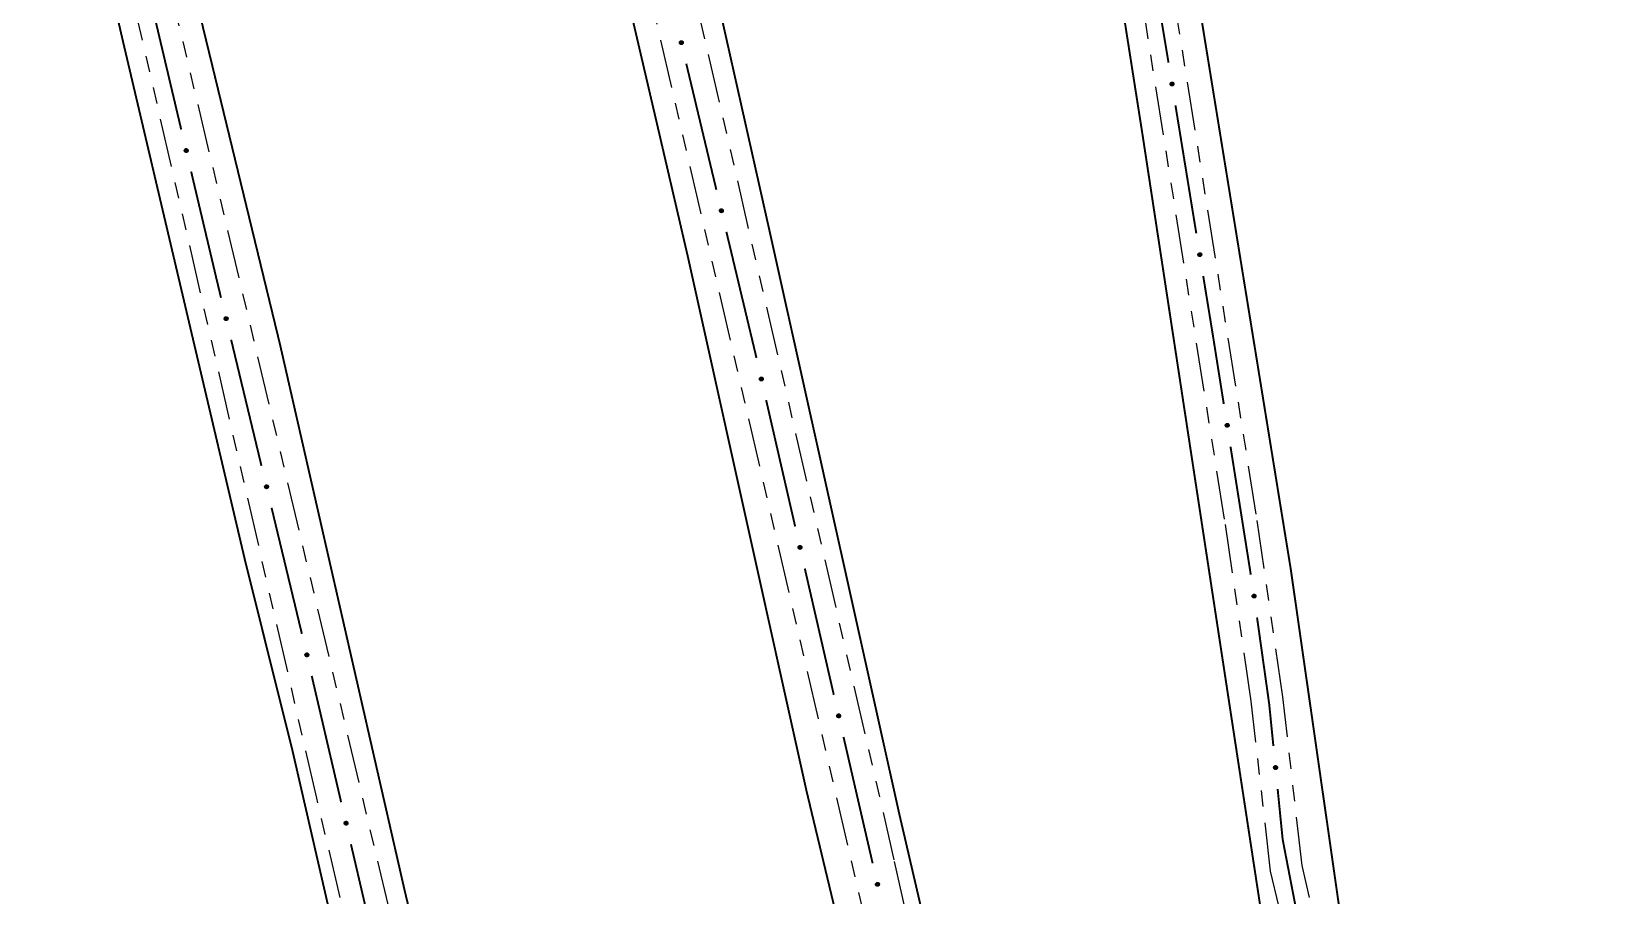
# Model space of a CAD drawing. Extents: x 212200 to 214553, y 4880545 to 4882659.
# Drawn here: x 213276.2 to 213422.7, y 4881936.7 to 4882016.6 of the extents above; entities that cross this region are included whole.
import ezdxf

# ---------------------------------------------------------------- set-up
doc = ezdxf.new("R2010")
doc.units = 0
doc.header["$LTSCALE"] = 1.5
doc.header["$MEASUREMENT"] = 0
doc.linetypes.add('TRACO_12', pattern=[2.5, 2, -0.5])
doc.linetypes.add('TRACO_25', pattern=[8, 3, -1, 1, -1, 1, -1])
for name, color, linetype in [('RU-QUADRA', 210, 'CONTINUOUS'), ('SV-EIXO-RUA-N-PAV', 6, 'CONTINUOUS'), ('SV-RUA-NAO-PAV', 7, 'CONTINUOUS')]:
    doc.layers.add(name, color=color, linetype=linetype)

msp = doc.modelspace()

# ---------------------------------------------------------------- linework, layer by layer
at = {"layer": 'RU-QUADRA', "linetype": 'Continuous', "const_width": 0.18, "flags": 128}
msp.add_lwpolyline([(213589.483479, 4882129.917046), (213611.222499, 4882076.068097), (213645.127392, 4881970.364606), (213677.320817, 4881867.484334), (213699.574662, 4881811.211047), (213523.77, 4881775.09), (213487.36, 4881768.02), (213476.5, 4881765.91), (213448.68, 4881760.51), (213438.9, 4881758.61), (213426.44, 4881757.34), (213420.13, 4881796.67), (213418.11, 4881834.36), (213405.88, 4881899.45), (213398.99, 4881925.25), (213398.44, 4881927.31), (213392.77, 4881966.88), (213383.49, 4882024.07), (213380.17, 4882042.2), (213377.26, 4882058.16), (213375.61, 4882067.16), (213369.86, 4882089.67), (213429.802243, 4882111.445881)], dxfattribs=at)
at = {"layer": 'RU-QUADRA', "linetype": 'TRACO_12', "const_width": 0.18, "flags": 128}
for points in [[(213344.778858, 4881366.276218), (213378.799979, 4881374.044821), (213396.852874, 4881374.817639), (213478.953712, 4881379.8545), (213474.924223, 4881403.024061), (213469.887362, 4881436.771031), (213458.302581, 4881503.257599), (213447.725172, 4881582.840006), (213445.041887, 4881600.656325), (213445.947015, 4881606.268115), (213445.584964, 4881615.500416), (213443.050607, 4881628.172201), (213439.430097, 4881641.206037), (213436.352663, 4881654.511412), (213432.913179, 4881676.415497), (213424.04, 4881720.13), (213420.06, 4881746.92), (213416.62, 4881769.64), (213413.91, 4881786.3), (213411.55, 4881800.33), (213411.19, 4881811.19), (213409.741914, 4881822.774616), (213409.02, 4881829.83), (213406.81, 4881839.02), (213400.09, 4881878.83), (213395.74, 4881904.23), (213392.64, 4881917.97), (213389.95, 4881935.66), (213384.95, 4881968.42), (213379.07, 4882006.96), (213374.51, 4882036.01), (213370.41, 4882056.76), (213364.068246, 4882088.857105), (213326.173552, 4882079.914974), (213344.45, 4881998.51), (213356.54, 4881944.19), (213367.46, 4881897.23), (213373.36, 4881871.74), (213382.04, 4881834.04), (213383.15, 4881828.27), (213375.44, 4881824.4), (213367.96, 4881822.45), (213351.54, 4881818.46), (213345.05, 4881817.69), (213342.628249, 4881816.344882), (213341.223762, 4881814.35693), (213342.83, 4881805.84), (213357.5, 4881752.05), (213364.62, 4881726.72), (213382.045012, 4881666.64012), (213390.19116, 4881636.318349), (213401.414741, 4881597.759917), (213405.397302, 4881591.967101), (213408.941341, 4881583.847378), (213407.430283, 4881579.314203), (213301.152511, 4881554.633584), (213317.361297, 4881478.650507), (213322.418793, 4881457.280693)], [(213330.211244, 4881822.607145), (213315.8, 4881882.9), (213300.36, 4881950.1), (213296.01, 4881967.53), (213284.6, 4882016.05), (213272.795043, 4882067.308442), (213249.59873, 4882063.602054), (213224.35807, 4882059.569014), (213234.15, 4882016.92), (213241.13, 4881986.55), (213248.15, 4881956.7), (213255.98, 4881923.41), (213260.66, 4881903.55), (213270.48, 4881861.82), (213284.35493, 4881810.047881), (213305.973968, 4881815.968968)]]:
    msp.add_lwpolyline(points, close=True, dxfattribs=at)
at = {"layer": 'RU-QUADRA', "linetype": 'Continuous', "const_width": 0.18, "flags": 128}
msp.add_lwpolyline([(213317.490828, 4882078.238887), (213327.85, 4882035.26), (213330.85, 4882022.05), (213334.22, 4882007.61), (213336.97, 4881995.77), (213347.94, 4881946.37), (213356.11, 4881912.29), (213363.43, 4881880.32), (213368.5, 4881857.22), (213371.04, 4881843.98), (213370.76, 4881833.56), (213340.618665, 4881826.51971), (213335.83, 4881832.72), (213325.97, 4881873.28), (213310.76, 4881937.08), (213299.21, 4881987.68), (213296.45, 4881999.04), (213292.95, 4882013.45), (213289.84, 4882026.22), (213278.68, 4882068.25), (213304.55, 4882075.91)], close=True, dxfattribs=at)
at = {"layer": 'SV-EIXO-RUA-N-PAV', "const_width": 0.18}
for points in [[(213379.486819, 4882025.579312), (213381.295208, 4882014.728979)], [(213287.311457, 4882019.238681), (213290.068969, 4882007.559806)], [(213381.295208, 4882014.728979), (213381.373925, 4882014.256677)], [(213336.819061, 4882013.654956), (213339.604184, 4882001.982634)], [(213381.373925, 4882014.256677), (213381.457627, 4882013.742259)], [(213382.100026, 4882009.79418), (213384.027224, 4881997.949945)], [(213290.98814, 4882003.666848), (213293.286067, 4881993.934452)], [(213340.532558, 4881998.09186), (213343.085586, 4881987.392232)], [(213293.286067, 4881993.934452), (213293.332583, 4881993.73744)], [(213384.669623, 4881994.001867), (213385.472622, 4881989.066769)], [(213293.332583, 4881993.73744), (213293.753121, 4881991.989753)], [(213294.68891, 4881988.100756), (213297.49628, 4881976.433765)], [(213385.472622, 4881989.066769), (213385.632866, 4881988.081938)], [(213385.632866, 4881988.081938), (213386.571338, 4881982.153541)], [(213343.085586, 4881987.392232), (213343.264712, 4881986.641525)], [(213343.264712, 4881986.641525), (213343.315772, 4881986.419092)], [(213344.210702, 4881982.520489), (213346.895491, 4881970.824682)], [(213387.196754, 4881978.202737), (213389.073005, 4881966.350324)], [(213298.43207, 4881972.544768), (213301.23944, 4881960.877777)], [(213347.790421, 4881966.92608), (213350.251478, 4881956.204923)], [(213389.651303, 4881962.392481), (213390.764339, 4881954.470288)], [(213302.149746, 4881956.982746), (213304.872302, 4881945.295672)], [(213350.251478, 4881956.204923), (213350.359926, 4881955.732489)], [(213350.359926, 4881955.732489), (213350.475655, 4881955.230375)], [(213390.764339, 4881954.470288), (213390.779086, 4881954.365324)], [(213390.779086, 4881954.365324), (213391.163832, 4881950.490373)], [(213351.374035, 4881951.332566), (213354.069174, 4881939.63914)], [(213391.559052, 4881946.509945), (213391.954272, 4881942.529518)], [(213305.779821, 4881941.399981), (213307.594859, 4881933.608599)], [(213391.954272, 4881942.529518), (213392.021277, 4881941.854685)], [(213392.021277, 4881941.854685), (213393.406435, 4881934.665053)]]:
    msp.add_lwpolyline(points, dxfattribs=at)
at = {"layer": 'SV-EIXO-RUA-N-PAV'}
for points in [[(213336.428601, 4882015.765649), (213336.470626, 4882015.740629), (213336.501628, 4882015.710533), (213336.52026, 4882015.677988), (213336.529226, 4882015.644937), (213336.53459, 4882015.61009), (213336.532247, 4882015.573765), (213336.520716, 4882015.534023), (213336.495913, 4882015.491691), (213336.462995, 4882015.461959), (213336.432066, 4882015.441985), (213336.39814, 4882015.430651), (213336.364201, 4882015.426008), (213336.326549, 4882015.429689), (213336.286389, 4882015.441768), (213336.244425, 4882015.467738), (213336.214235, 4882015.497452), (213336.197039, 4882015.529404), (213336.185861, 4882015.563583), (213336.180811, 4882015.599224), (213336.183317, 4882015.634869), (213336.195551, 4882015.675282), (213336.221732, 4882015.71636), (213336.251025, 4882015.74681), (213336.282726, 4882015.764449), (213336.316624, 4882015.774697), (213336.351509, 4882015.780502), (213336.388123, 4882015.779667), (213336.428601, 4882015.765649)], [(213381.864403, 4882011.927714), (213381.904493, 4882011.899699), (213381.933219, 4882011.867423), (213381.94943, 4882011.833608), (213381.955964, 4882011.799991), (213381.958775, 4882011.764846), (213381.953791, 4882011.728788), (213381.939395, 4882011.689992), (213381.911574, 4882011.649579), (213381.876576, 4882011.622325), (213381.844274, 4882011.604658), (213381.809613, 4882011.595827), (213381.775426, 4882011.593668), (213381.738141, 4882011.600084), (213381.698968, 4882011.615057), (213381.659009, 4882011.644015), (213381.631063, 4882011.67585), (213381.616242, 4882011.70897), (213381.607584, 4882011.743873), (213381.605145, 4882011.779787), (213381.610241, 4882011.815155), (213381.625388, 4882011.854569), (213381.654492, 4882011.89363), (213381.685926, 4882011.921865), (213381.718828, 4882011.937147), (213381.753382, 4882011.944897), (213381.788598, 4882011.948145), (213381.825053, 4882011.944644), (213381.864403, 4882011.927714)], [(213290.602672, 4882005.778458), (213290.644638, 4882005.753339), (213290.675568, 4882005.723169), (213290.694123, 4882005.690581), (213290.703011, 4882005.657508), (213290.708293, 4882005.622649), (213290.705864, 4882005.586329), (213290.694239, 4882005.546615), (213290.669336, 4882005.504341), (213290.636348, 4882005.474687), (213290.605372, 4882005.454787), (213290.571419, 4882005.443534), (213290.537469, 4882005.43897), (213290.499826, 4882005.442741), (213290.459694, 4882005.454915), (213290.417792, 4882005.480983), (213290.387672, 4882005.510769), (213290.370552, 4882005.542761), (213290.359455, 4882005.576966), (213290.354489, 4882005.612619), (213290.357079, 4882005.648258), (213290.369409, 4882005.688642), (213290.395687, 4882005.729658), (213290.425052, 4882005.760039), (213290.456795, 4882005.777604), (213290.490716, 4882005.787771), (213290.525615, 4882005.793493), (213290.562227, 4882005.792572), (213290.602672, 4882005.778458)], [(213340.142098, 4882000.202553), (213340.184122, 4882000.177534), (213340.215124, 4882000.147437), (213340.233756, 4882000.114893), (213340.242722, 4882000.081841), (213340.248086, 4882000.046995), (213340.245743, 4882000.010669), (213340.234212, 4881999.970927), (213340.20941, 4881999.928595), (213340.176492, 4881999.898863), (213340.145563, 4881999.878889), (213340.111637, 4881999.867556), (213340.077698, 4881999.862912), (213340.040045, 4881999.866594), (213339.999885, 4881999.878673), (213339.957922, 4881999.904642), (213339.927731, 4881999.934357), (213339.910536, 4881999.966308), (213339.899358, 4882000.000487), (213339.894308, 4882000.036128), (213339.896813, 4882000.071773), (213339.909048, 4882000.112186), (213339.935229, 4882000.153264), (213339.964521, 4882000.183714), (213339.996223, 4882000.201354), (213340.03012, 4882000.211601), (213340.065005, 4882000.217406), (213340.101619, 4882000.216571), (213340.142098, 4882000.202553)], [(213384.434, 4881996.1354), (213384.474089, 4881996.107385), (213384.502816, 4881996.07511), (213384.519027, 4881996.041294), (213384.525561, 4881996.007677), (213384.528371, 4881995.972532), (213384.523388, 4881995.936474), (213384.508991, 4881995.897678), (213384.48117, 4881995.857266), (213384.446173, 4881995.830011), (213384.413871, 4881995.812344), (213384.37921, 4881995.803513), (213384.345023, 4881995.801355), (213384.307738, 4881995.80777), (213384.268565, 4881995.822743), (213384.228606, 4881995.851702), (213384.20066, 4881995.883537), (213384.185839, 4881995.916656), (213384.177181, 4881995.951559), (213384.174742, 4881995.987473), (213384.179838, 4881996.022841), (213384.194984, 4881996.062255), (213384.224089, 4881996.101316), (213384.255523, 4881996.129551), (213384.288425, 4881996.144833), (213384.322979, 4881996.152583), (213384.358195, 4881996.155831), (213384.39465, 4881996.15233), (213384.434, 4881996.1354)], [(213294.294428, 4881990.2107), (213294.3365, 4881990.185761), (213294.367559, 4881990.155724), (213294.386253, 4881990.123215), (213294.395282, 4881990.09018), (213294.400712, 4881990.055344), (213294.398438, 4881990.019014), (213294.386983, 4881989.979251), (213294.362262, 4881989.936871), (213294.3294, 4881989.907076), (213294.298509, 4881989.887044), (213294.264605, 4881989.875646), (213294.230675, 4881989.870937), (213294.193016, 4881989.874547), (213294.152833, 4881989.886549), (213294.11082, 4881989.912439), (213294.080572, 4881989.942096), (213294.063316, 4881989.974014), (213294.052073, 4881990.008172), (213294.046955, 4881990.043803), (213294.049393, 4881990.079453), (213294.06155, 4881990.119889), (213294.087653, 4881990.161017), (213294.116887, 4881990.191523), (213294.148555, 4881990.209223), (213294.182433, 4881990.219535), (213294.217307, 4881990.225406), (213294.253922, 4881990.224641), (213294.294428, 4881990.2107)], [(213343.838381, 4881984.634458), (213343.880189, 4881984.609078), (213343.910931, 4881984.578716), (213343.929283, 4881984.546013), (213343.937965, 4881984.512886), (213343.943029, 4881984.477995), (213343.940375, 4881984.44169), (213343.928503, 4881984.402049), (213343.903338, 4881984.359931), (213343.870165, 4881984.330483), (213343.839066, 4881984.310776), (213343.805044, 4881984.299734), (213343.771067, 4881984.295382), (213343.733447, 4881984.299387), (213343.693392, 4881984.31181), (213343.651653, 4881984.338139), (213343.621719, 4881984.368112), (213343.604798, 4881984.40021), (213343.593914, 4881984.434483), (213343.589171, 4881984.470166), (213343.591982, 4881984.505789), (213343.604563, 4881984.546095), (213343.631096, 4881984.586947), (213343.660649, 4881984.617144), (213343.692501, 4881984.634511), (213343.726485, 4881984.644467), (213343.761419, 4881984.649972), (213343.798024, 4881984.648823), (213343.838381, 4881984.634458)], [(213386.970308, 4881980.337264), (213387.010276, 4881980.309077), (213387.038864, 4881980.276678), (213387.054929, 4881980.242793), (213387.061318, 4881980.209148), (213387.063978, 4881980.173992), (213387.058839, 4881980.137955), (213387.044276, 4881980.099222), (213387.016282, 4881980.058929), (213386.981168, 4881980.031826), (213386.94879, 4881980.014298), (213386.914091, 4881980.005615), (213386.879895, 4881980.003604), (213386.842638, 4881980.01018), (213386.80353, 4881980.025321), (213386.763695, 4881980.054451), (213386.735887, 4881980.086406), (213386.721208, 4881980.119589), (213386.712701, 4881980.154529), (213386.710416, 4881980.190453), (213386.715664, 4881980.225799), (213386.73098, 4881980.265147), (213386.760252, 4881980.304083), (213386.791807, 4881980.332182), (213386.824775, 4881980.347323), (213386.859362, 4881980.354924), (213386.894591, 4881980.358021), (213386.931031, 4881980.354363), (213386.970308, 4881980.337264)], [(213298.037587, 4881974.654713), (213298.079659, 4881974.629773), (213298.110718, 4881974.599736), (213298.129412, 4881974.567227), (213298.138441, 4881974.534193), (213298.143872, 4881974.499356), (213298.141598, 4881974.463026), (213298.130143, 4881974.423263), (213298.105421, 4881974.380883), (213298.07256, 4881974.351089), (213298.041669, 4881974.331056), (213298.007765, 4881974.319658), (213297.973835, 4881974.314949), (213297.936175, 4881974.318559), (213297.895992, 4881974.330561), (213297.853979, 4881974.356451), (213297.823732, 4881974.386108), (213297.806476, 4881974.418026), (213297.795233, 4881974.452184), (213297.790115, 4881974.487816), (213297.792552, 4881974.523465), (213297.80471, 4881974.563901), (213297.830812, 4881974.605029), (213297.860047, 4881974.635535), (213297.891715, 4881974.653235), (213297.925592, 4881974.663547), (213297.960466, 4881974.669419), (213297.997082, 4881974.668653), (213298.037587, 4881974.654713)], [(213347.4181, 4881969.040048), (213347.459908, 4881969.014668), (213347.49065, 4881968.984307), (213347.509002, 4881968.951604), (213347.517684, 4881968.918476), (213347.522749, 4881968.883585), (213347.520094, 4881968.847281), (213347.508222, 4881968.80764), (213347.483057, 4881968.765522), (213347.449885, 4881968.736074), (213347.418786, 4881968.716366), (213347.384764, 4881968.705324), (213347.350786, 4881968.700972), (213347.313166, 4881968.704977), (213347.273111, 4881968.7174), (213347.231373, 4881968.74373), (213347.201438, 4881968.773702), (213347.184518, 4881968.8058), (213347.173634, 4881968.840074), (213347.16889, 4881968.875757), (213347.171701, 4881968.911379), (213347.184283, 4881968.951685), (213347.210815, 4881968.992537), (213347.240368, 4881969.022735), (213347.27222, 4881969.040101), (213347.306204, 4881969.050057), (213347.341138, 4881969.055562), (213347.377743, 4881969.054413), (213347.4181, 4881969.040048)], [(213389.462064, 4881964.530628), (213389.501536, 4881964.501749), (213389.529554, 4881964.468857), (213389.545028, 4881964.434698), (213389.55083, 4881964.400947), (213389.552877, 4881964.365749), (213389.547111, 4881964.329808), (213389.531876, 4881964.291334), (213389.503184, 4881964.251535), (213389.467603, 4881964.225047), (213389.434925, 4881964.208086), (213389.40008, 4881964.200009), (213389.365854, 4881964.198593), (213389.328718, 4881964.205817), (213389.289879, 4881964.221637), (213389.250558, 4881964.251456), (213389.22331, 4881964.283891), (213389.209212, 4881964.317325), (213389.201314, 4881964.352407), (213389.199655, 4881964.388366), (213389.205518, 4881964.423614), (213389.221517, 4881964.46269), (213389.251462, 4881964.50111), (213389.283502, 4881964.528656), (213389.316729, 4881964.54322), (213389.351443, 4881964.550218), (213389.38672, 4881964.5527), (213389.423091, 4881964.548409), (213389.462064, 4881964.530628)], [(213301.770598, 4881959.0955), (213301.812488, 4881959.070256), (213301.843328, 4881959.039994), (213301.861785, 4881959.00735), (213301.870574, 4881958.974251), (213301.875751, 4881958.939376), (213301.873214, 4881958.903063), (213301.86147, 4881958.863384), (213301.836441, 4881958.821185), (213301.803364, 4881958.79163), (213301.772329, 4881958.771822), (213301.738343, 4881958.760671), (213301.704379, 4881958.756209), (213301.666747, 4881958.760092), (213301.626652, 4881958.772386), (213301.584829, 4881958.79858), (213301.554797, 4881958.828456), (213301.537773, 4881958.860499), (213301.526779, 4881958.894737), (213301.52192, 4881958.930405), (213301.524616, 4881958.966036), (213301.537067, 4881959.006383), (213301.563468, 4881959.04732), (213301.592923, 4881959.077613), (213301.624719, 4881959.095082), (213301.65867, 4881959.105148), (213301.693586, 4881959.110766), (213301.730195, 4881959.109735), (213301.770598, 4881959.0955)], [(213350.999843, 4881953.446204), (213351.041674, 4881953.420861), (213351.072443, 4881953.390527), (213351.090823, 4881953.35784), (213351.099535, 4881953.32472), (213351.10463, 4881953.289834), (213351.102007, 4881953.253527), (213351.090171, 4881953.213875), (213351.065043, 4881953.171735), (213351.031897, 4881953.142258), (213351.000815, 4881953.122523), (213350.966803, 4881953.111451), (213350.932829, 4881953.107069), (213350.895206, 4881953.11104), (213350.85514, 4881953.123428), (213350.813378, 4881953.14972), (213350.783417, 4881953.179666), (213350.766468, 4881953.211749), (213350.755554, 4881953.246013), (213350.750778, 4881953.281692), (213350.753558, 4881953.317317), (213350.766104, 4881953.357634), (213350.7926, 4881953.39851), (213350.822127, 4881953.428733), (213350.853963, 4881953.446128), (213350.887938, 4881953.456114), (213350.922867, 4881953.46165), (213350.959473, 4881953.460533), (213350.999843, 4881953.446204)], [(213391.456788, 4881948.654013), (213391.495055, 4881948.623555), (213391.521715, 4881948.589553), (213391.535788, 4881948.554793), (213391.540215, 4881948.520834), (213391.540831, 4881948.485583), (213391.533611, 4881948.449905), (213391.516826, 4881948.412081), (213391.486541, 4881948.37348), (213391.449915, 4881948.348459), (213391.416575, 4881948.332838), (213391.38143, 4881948.326183), (213391.347175, 4881948.326158), (213391.310363, 4881948.334884), (213391.272199, 4881948.352268), (213391.234121, 4881948.383659), (213391.208212, 4881948.417174), (213391.195483, 4881948.451152), (213391.189016, 4881948.486526), (213391.188819, 4881948.522523), (213391.196108, 4881948.557504), (213391.21368, 4881948.595898), (213391.245162, 4881948.633071), (213391.278293, 4881948.659293), (213391.312084, 4881948.672496), (213391.347053, 4881948.678078), (213391.382403, 4881948.679126), (213391.418569, 4881948.673361), (213391.456788, 4881948.654013)], [(213305.400674, 4881943.512736), (213305.442563, 4881943.487491), (213305.473404, 4881943.457229), (213305.491861, 4881943.424585), (213305.50065, 4881943.391486), (213305.505827, 4881943.356611), (213305.50329, 4881943.320299), (213305.491546, 4881943.28062), (213305.466517, 4881943.238421), (213305.43344, 4881943.208866), (213305.402405, 4881943.189058), (213305.368419, 4881943.177906), (213305.334455, 4881943.173444), (213305.296823, 4881943.177327), (213305.256728, 4881943.189621), (213305.214904, 4881943.215815), (213305.184873, 4881943.245691), (213305.167849, 4881943.277734), (213305.156855, 4881943.311973), (213305.151996, 4881943.34764), (213305.154692, 4881943.383271), (213305.167143, 4881943.423618), (213305.193543, 4881943.464556), (213305.222999, 4881943.494848), (213305.254794, 4881943.512318), (213305.288746, 4881943.522383), (213305.323662, 4881943.528001), (213305.360271, 4881943.52697), (213305.400674, 4881943.512736)], [(213354.593362, 4881937.854968), (213354.635192, 4881937.829626), (213354.665961, 4881937.799292), (213354.684342, 4881937.766605), (213354.693053, 4881937.733485), (213354.698149, 4881937.698598), (213354.695526, 4881937.662292), (213354.683689, 4881937.62264), (213354.658562, 4881937.5805), (213354.625416, 4881937.551022), (213354.594334, 4881937.531287), (213354.560322, 4881937.520216), (213354.526348, 4881937.515833), (213354.488725, 4881937.519805), (213354.448659, 4881937.532193), (213354.406897, 4881937.558485), (213354.376936, 4881937.588431), (213354.359987, 4881937.620514), (213354.349073, 4881937.654778), (213354.344297, 4881937.690457), (213354.347077, 4881937.726081), (213354.359623, 4881937.766399), (213354.386119, 4881937.807274), (213354.415646, 4881937.837498), (213354.447482, 4881937.854893), (213354.481457, 4881937.864878), (213354.516386, 4881937.870415), (213354.552992, 4881937.869298), (213354.593362, 4881937.854968)]]:
    msp.add_lwpolyline(points, close=True, dxfattribs=at)
for points in [[(213336.180811, 4882015.599224), (213336.214235, 4882015.497452)], [(213336.183317, 4882015.634869), (213336.244425, 4882015.467738)], [(213336.183689, 4882015.612972), (213336.227365, 4882015.488722)], [(213336.193026, 4882015.650271), (213336.263155, 4882015.462191)], [(213336.195551, 4882015.675282), (213336.286389, 4882015.441768)], [(213336.211021, 4882015.692441), (213336.305264, 4882015.438571)], [(213336.221732, 4882015.71636), (213336.326549, 4882015.429689)], [(213336.235908, 4882015.729241), (213336.343257, 4882015.432205)], [(213336.251025, 4882015.74681), (213336.364201, 4882015.426008)], [(213336.266933, 4882015.752075), (213336.379983, 4882015.431149)], [(213336.282726, 4882015.764449), (213336.39814, 4882015.430651)], [(213336.299858, 4882015.766946), (213336.412154, 4882015.437422)], [(213336.316624, 4882015.774697), (213336.432066, 4882015.441985)], [(213336.336011, 4882015.774169), (213336.448111, 4882015.457224)], [(213336.351509, 4882015.780502), (213336.462995, 4882015.461959)], [(213336.370776, 4882015.775451), (213336.478819, 4882015.481386)], [(213336.388123, 4882015.779667), (213336.495913, 4882015.491691)], [(213336.406808, 4882015.771423), (213336.505667, 4882015.515848)], [(213336.428601, 4882015.765649), (213336.520716, 4882015.534023)], [(213336.450939, 4882015.75109), (213336.524355, 4882015.560989)], [(213336.470626, 4882015.740629), (213336.532247, 4882015.573765)], [(213336.488373, 4882015.723549), (213336.530404, 4882015.600309)], [(213336.501628, 4882015.710533), (213336.53459, 4882015.61009)], [(213381.605145, 4882011.779787), (213381.631063, 4882011.67585)], [(213381.609017, 4882011.793289), (213381.643523, 4882011.666187)], [(213381.610241, 4882011.815155), (213381.659009, 4882011.644015)], [(213381.621047, 4882011.829808), (213381.677284, 4882011.637119)], [(213381.625388, 4882011.854569), (213381.698968, 4882011.615057)], [(213381.642066, 4882011.870555), (213381.717561, 4882011.610493)], [(213381.654492, 4882011.89363), (213381.738141, 4882011.600084)], [(213381.669569, 4882011.905444), (213381.754989, 4882011.601376)], [(213381.685926, 4882011.921865), (213381.775426, 4882011.593668)], [(213381.702175, 4882011.925957), (213381.79154, 4882011.597646)], [(213381.718828, 4882011.937147), (213381.809613, 4882011.595827)], [(213381.736097, 4882011.938389), (213381.824082, 4882011.601558)], [(213381.753382, 4882011.944897), (213381.844274, 4882011.604658)], [(213381.77268, 4882011.942959), (213381.861387, 4882011.618688)], [(213381.788598, 4882011.948145), (213381.876576, 4882011.622325)], [(213381.807446, 4882011.941703), (213381.893774, 4882011.640547)], [(213381.825053, 4882011.944644), (213381.911574, 4882011.649579)], [(213381.843088, 4882011.93506), (213381.923061, 4882011.672962)], [(213381.864403, 4882011.927714), (213381.939395, 4882011.689992)], [(213381.88562, 4882011.911567), (213381.944989, 4882011.716622)], [(213381.904493, 4882011.899699), (213381.953791, 4882011.728788)], [(213381.920948, 4882011.881371), (213381.953887, 4882011.755396)], [(213381.933219, 4882011.867423), (213381.958775, 4882011.764846)], [(213290.369409, 4882005.688642), (213290.459694, 4882005.454915)], [(213290.384919, 4882005.705765), (213290.478562, 4882005.451673)], [(213290.395687, 4882005.729658), (213290.499826, 4882005.442741)], [(213290.409893, 4882005.742506), (213290.51654, 4882005.445217)], [(213290.425052, 4882005.760039), (213290.537469, 4882005.43897)], [(213290.440972, 4882005.765267), (213290.553263, 4882005.444074)], [(213290.456795, 4882005.777604), (213290.571419, 4882005.443534)], [(213290.473933, 4882005.78006), (213290.585448, 4882005.450271)], [(213290.490716, 4882005.787771), (213290.605372, 4882005.454787)], [(213290.510103, 4882005.787198), (213290.621452, 4882005.469988)], [(213290.525615, 4882005.793493), (213290.636348, 4882005.474687)], [(213290.54487, 4882005.788396), (213290.652218, 4882005.494077)], [(213290.562227, 4882005.792572), (213290.669336, 4882005.504341)], [(213290.580893, 4882005.784283), (213290.679147, 4882005.528476)], [(213290.602672, 4882005.778458), (213290.694239, 4882005.546615)], [(213290.624975, 4882005.763847), (213290.697942, 4882005.573573)], [(213290.644638, 4882005.753339), (213290.705864, 4882005.586329)], [(213290.662344, 4882005.736217), (213290.704084, 4882005.612878)], [(213290.675568, 4882005.723169), (213290.708293, 4882005.622649)], [(213290.354489, 4882005.612619), (213290.387672, 4882005.510769)], [(213290.357079, 4882005.648258), (213290.417792, 4882005.480983)], [(213290.3574, 4882005.626361), (213290.400782, 4882005.502008)], [(213290.366825, 4882005.663638), (213290.436509, 4882005.475393)], [(213339.894308, 4882000.036128), (213339.927731, 4881999.934357)], [(213339.896813, 4882000.071773), (213339.957922, 4881999.904642)], [(213339.897186, 4882000.049877), (213339.940861, 4881999.925627)], [(213339.906523, 4882000.087175), (213339.976651, 4881999.899096)], [(213339.909048, 4882000.112186), (213339.999885, 4881999.878673)], [(213339.924517, 4882000.129345), (213340.018761, 4881999.875475)], [(213339.935229, 4882000.153264), (213340.040045, 4881999.866594)], [(213339.949404, 4882000.166146), (213340.056753, 4881999.86911)], [(213339.964521, 4882000.183714), (213340.077698, 4881999.862912)], [(213339.980429, 4882000.18898), (213340.093479, 4881999.868053)], [(213339.996223, 4882000.201354), (213340.111637, 4881999.867556)], [(213340.013355, 4882000.20385), (213340.12565, 4881999.874326)], [(213340.03012, 4882000.211601), (213340.145563, 4881999.878889)], [(213340.049508, 4882000.211074), (213340.161607, 4881999.894129)], [(213340.065005, 4882000.217406), (213340.176492, 4881999.898863)], [(213340.084273, 4882000.212355), (213340.192316, 4881999.91829)], [(213340.101619, 4882000.216571), (213340.20941, 4881999.928595)], [(213340.120304, 4882000.208327), (213340.219163, 4881999.952753)], [(213340.142098, 4882000.202553), (213340.234212, 4881999.970927)], [(213340.164435, 4882000.187995), (213340.237851, 4881999.997894)], [(213340.184122, 4882000.177534), (213340.245743, 4882000.010669)], [(213340.201869, 4882000.160453), (213340.2439, 4882000.037214)], [(213340.215124, 4882000.147437), (213340.248086, 4882000.046995)], [(213384.174742, 4881995.987473), (213384.20066, 4881995.883537)], [(213384.178614, 4881996.000976), (213384.21312, 4881995.873873)], [(213384.179838, 4881996.022841), (213384.228606, 4881995.851702)], [(213384.190644, 4881996.037495), (213384.246881, 4881995.844805)], [(213384.194984, 4881996.062255), (213384.268565, 4881995.822743)], [(213384.211663, 4881996.078241), (213384.287158, 4881995.818179)], [(213384.224089, 4881996.101316), (213384.307738, 4881995.80777)], [(213384.239166, 4881996.113131), (213384.324585, 4881995.809062)], [(213384.255523, 4881996.129551), (213384.345023, 4881995.801355)], [(213384.271772, 4881996.133643), (213384.361136, 4881995.805332)], [(213384.288425, 4881996.144833), (213384.37921, 4881995.803513)], [(213384.305693, 4881996.146075), (213384.393679, 4881995.809245)], [(213384.322979, 4881996.152583), (213384.413871, 4881995.812344)], [(213384.342276, 4881996.150645), (213384.430983, 4881995.826374)], [(213384.358195, 4881996.155831), (213384.446173, 4881995.830011)], [(213384.377042, 4881996.149389), (213384.463371, 4881995.848234)], [(213384.39465, 4881996.15233), (213384.48117, 4881995.857266)], [(213384.412685, 4881996.142747), (213384.492658, 4881995.880648)], [(213384.434, 4881996.1354), (213384.508991, 4881995.897678)], [(213384.455217, 4881996.119253), (213384.514586, 4881995.924308)], [(213384.474089, 4881996.107385), (213384.523388, 4881995.936474)], [(213384.490544, 4881996.089057), (213384.523484, 4881995.963082)], [(213384.502816, 4881996.07511), (213384.528371, 4881995.972532)], [(213294.046955, 4881990.043803), (213294.080572, 4881989.942096)], [(213294.049393, 4881990.079453), (213294.11082, 4881989.912439)], [(213294.049807, 4881990.057557), (213294.093719, 4881989.933391)], [(213294.059073, 4881990.094874), (213294.12956, 4881989.906928)], [(213294.06155, 4881990.119889), (213294.152833, 4881989.886549)], [(213294.076987, 4881990.137078), (213294.171714, 4881989.883388)], [(213294.087653, 4881990.161017), (213294.193016, 4881989.874547)], [(213294.101804, 4881990.173926), (213294.209719, 4881989.877095)], [(213294.116887, 4881990.191523), (213294.230675, 4881989.870937)], [(213294.132785, 4881990.196819), (213294.246446, 4881989.876108)], [(213294.148555, 4881990.209223), (213294.264605, 4881989.875646)], [(213294.165682, 4881990.211752), (213294.278605, 4881989.882443)], [(213294.182433, 4881990.219535), (213294.298509, 4881989.887044)], [(213294.201821, 4881990.219045), (213294.314525, 4881989.902314)], [(213294.217307, 4881990.225406), (213294.3294, 4881989.907076)], [(213294.236584, 4881990.220392), (213294.345187, 4881989.926533)], [(213294.253922, 4881990.224641), (213294.362262, 4881989.936871)], [(213294.272623, 4881990.216433), (213294.371969, 4881989.961047)], [(213294.294428, 4881990.2107), (213294.386983, 4881989.979251)], [(213294.316792, 4881990.196185), (213294.390571, 4881990.006224)], [(213294.3365, 4881990.185761), (213294.398438, 4881990.019014)], [(213294.354279, 4881990.168715), (213294.396545, 4881990.045555)], [(213294.367559, 4881990.155724), (213294.400712, 4881990.055344)], [(213343.589171, 4881984.470166), (213343.621719, 4881984.368112)], [(213343.591982, 4881984.505789), (213343.651653, 4881984.338139)], [(213343.592167, 4881984.48389), (213343.634774, 4881984.359269)], [(213343.601824, 4881984.521107), (213343.670335, 4881984.332432)], [(213343.604563, 4881984.546095), (213343.693392, 4881984.31181)], [(213343.62018, 4881984.563121), (213343.71224, 4881984.308451)], [(213343.631096, 4881984.586947), (213343.733447, 4881984.299387)], [(213343.645382, 4881984.599706), (213343.750176, 4881984.301759)], [(213343.660649, 4881984.617144), (213343.771067, 4881984.295382)], [(213343.676602, 4881984.622273), (213343.786891, 4881984.300387)], [(213343.692501, 4881984.634511), (213343.805044, 4881984.299734)], [(213343.709654, 4881984.63686), (213343.819115, 4881984.306384)], [(213343.726485, 4881984.644467), (213343.839066, 4881984.310776)], [(213343.745867, 4881984.643773), (213343.855241, 4881984.325877)], [(213343.761419, 4881984.649972), (213343.870165, 4881984.330483)], [(213343.780642, 4881984.644755), (213343.886156, 4881984.349774)], [(213343.798024, 4881984.648823), (213343.903338, 4881984.359931)], [(213343.816638, 4881984.640418), (213343.913298, 4881984.384004)], [(213343.838381, 4881984.634458), (213343.928503, 4881984.402049)], [(213343.860592, 4881984.619708), (213343.932373, 4881984.428984)], [(213343.880189, 4881984.609078), (213343.940375, 4881984.44169)], [(213343.897788, 4881984.591846), (213343.93876, 4881984.46825)], [(213343.910931, 4881984.578716), (213343.943029, 4881984.477995)], [(213386.710416, 4881980.190453), (213386.735887, 4881980.086406)], [(213386.714346, 4881980.203939), (213386.748305, 4881980.076689)], [(213386.715664, 4881980.225799), (213386.763695, 4881980.054451)], [(213386.726533, 4881980.240406), (213386.781941, 4881980.047476)], [(213386.73098, 4881980.265147), (213386.80353, 4881980.025321)], [(213386.747727, 4881980.281062), (213386.822103, 4881980.020677)], [(213386.760252, 4881980.304083), (213386.842638, 4881980.01018)], [(213386.775379, 4881980.315832), (213386.859491, 4881980.011399)], [(213386.791807, 4881980.332182), (213386.879895, 4881980.003604)], [(213386.808074, 4881980.336205), (213386.896026, 4881980.007512)], [(213386.824775, 4881980.347323), (213386.914091, 4881980.005615)], [(213386.842048, 4881980.34849), (213386.928585, 4881980.011285)], [(213386.859362, 4881980.354924), (213386.94879, 4881980.014298)], [(213386.878651, 4881980.352903), (213386.965962, 4881980.028254)], [(213386.894591, 4881980.358021), (213386.981168, 4881980.031826)], [(213386.913411, 4881980.351498), (213386.998443, 4881980.049974)], [(213386.931031, 4881980.354363), (213387.016282, 4881980.058929)], [(213386.949025, 4881980.344702), (213387.02787, 4881980.082262)], [(213386.970308, 4881980.337264), (213387.044276, 4881980.099222)], [(213386.991455, 4881980.321026), (213387.049985, 4881980.125827)], [(213387.010276, 4881980.309077), (213387.058839, 4881980.137955)], [(213387.026652, 4881980.290678), (213387.05905, 4881980.164563)], [(213387.038864, 4881980.276678), (213387.063978, 4881980.173992)], [(213297.790115, 4881974.487816), (213297.823732, 4881974.386108)], [(213297.792552, 4881974.523465), (213297.853979, 4881974.356451)], [(213297.792967, 4881974.50157), (213297.836879, 4881974.377403)], [(213297.802232, 4881974.538886), (213297.872719, 4881974.35094)], [(213297.80471, 4881974.563901), (213297.895992, 4881974.330561)], [(213297.820146, 4881974.58109), (213297.914874, 4881974.3274)], [(213297.830812, 4881974.605029), (213297.936175, 4881974.318559)], [(213297.844963, 4881974.617938), (213297.952878, 4881974.321107)], [(213297.860047, 4881974.635535), (213297.973835, 4881974.314949)], [(213297.875945, 4881974.640831), (213297.989606, 4881974.32012)], [(213297.891715, 4881974.653235), (213298.007765, 4881974.319658)], [(213297.908842, 4881974.655764), (213298.021765, 4881974.326455)], [(213297.925592, 4881974.663547), (213298.041669, 4881974.331056)], [(213297.944981, 4881974.663057), (213298.057684, 4881974.346326)], [(213297.960466, 4881974.669419), (213298.07256, 4881974.351089)], [(213297.979743, 4881974.664404), (213298.088347, 4881974.370546)], [(213297.997082, 4881974.668653), (213298.105421, 4881974.380883)], [(213298.015783, 4881974.660445), (213298.115128, 4881974.405059)], [(213298.037587, 4881974.654713), (213298.130143, 4881974.423263)], [(213298.059952, 4881974.640197), (213298.133731, 4881974.450236)], [(213298.079659, 4881974.629773), (213298.141598, 4881974.463026)], [(213298.097438, 4881974.612727), (213298.139705, 4881974.489567)], [(213298.110718, 4881974.599736), (213298.143872, 4881974.499356)], [(213347.16889, 4881968.875757), (213347.201438, 4881968.773702)], [(213347.171701, 4881968.911379), (213347.231373, 4881968.74373)], [(213347.171886, 4881968.88948), (213347.214493, 4881968.76486)], [(213347.181543, 4881968.926697), (213347.250054, 4881968.738022)], [(213347.184283, 4881968.951685), (213347.273111, 4881968.7174)], [(213347.199899, 4881968.968711), (213347.291959, 4881968.714041)], [(213347.210815, 4881968.992537), (213347.313166, 4881968.704977)], [(213347.225101, 4881969.005297), (213347.329895, 4881968.70735)], [(213347.240368, 4881969.022735), (213347.350786, 4881968.700972)], [(213347.256321, 4881969.027863), (213347.366611, 4881968.705978)], [(213347.27222, 4881969.040101), (213347.384764, 4881968.705324)], [(213347.289373, 4881969.042451), (213347.398834, 4881968.711975)], [(213347.306204, 4881969.050057), (213347.418786, 4881968.716366)], [(213347.325586, 4881969.049363), (213347.43496, 4881968.731467)], [(213347.341138, 4881969.055562), (213347.449885, 4881968.736074)], [(213347.360361, 4881969.050346), (213347.465875, 4881968.755364)], [(213347.377743, 4881969.054413), (213347.483057, 4881968.765522)], [(213347.396357, 4881969.046009), (213347.493017, 4881968.789595)], [(213347.4181, 4881969.040048), (213347.508222, 4881968.80764)], [(213347.440311, 4881969.025298), (213347.512093, 4881968.834574)], [(213347.459908, 4881969.014668), (213347.520094, 4881968.847281)], [(213347.477507, 4881968.997436), (213347.518479, 4881968.87384)], [(213347.49065, 4881968.984307), (213347.522749, 4881968.883585)], [(213389.199655, 4881964.388366), (213389.22331, 4881964.283891)], [(213389.203819, 4881964.401781), (213389.235557, 4881964.273959)], [(213389.205518, 4881964.423614), (213389.250558, 4881964.251456)], [(213389.216639, 4881964.43803), (213389.268679, 4881964.244165)], [(213389.221517, 4881964.46269), (213389.289879, 4881964.221637)], [(213389.238539, 4881964.478311), (213389.308368, 4881964.216671)], [(213389.251462, 4881964.50111), (213389.328718, 4881964.205817)], [(213389.266792, 4881964.512595), (213389.345589, 4881964.206743)], [(213389.283502, 4881964.528656), (213389.365854, 4881964.198593)], [(213389.299836, 4881964.532394), (213389.38205, 4881964.20222)], [(213389.316729, 4881964.54322), (213389.40008, 4881964.200009)], [(213389.33402, 4881964.544087), (213389.41467, 4881964.205425)], [(213389.351443, 4881964.550218), (213389.434925, 4881964.208086)], [(213389.370693, 4881964.547861), (213389.452338, 4881964.221741)], [(213389.38672, 4881964.5527), (213389.467603, 4881964.225047)], [(213389.405424, 4881964.545851), (213389.485192, 4881964.242892)], [(213389.423091, 4881964.548409), (213389.503184, 4881964.251535)], [(213389.440914, 4881964.538436), (213389.515177, 4881964.274663)], [(213389.462064, 4881964.530628), (213389.531876, 4881964.291334)], [(213389.482925, 4881964.514024), (213389.538047, 4881964.317836)], [(213389.501536, 4881964.501749), (213389.547111, 4881964.329808)], [(213389.517589, 4881964.483068), (213389.547785, 4881964.356408)], [(213389.529554, 4881964.468857), (213389.552877, 4881964.365749)], [(213301.52192, 4881958.930405), (213301.554797, 4881958.828456)], [(213301.524616, 4881958.966036), (213301.584829, 4881958.79858)], [(213301.524872, 4881958.944138), (213301.567881, 4881958.819655)], [(213301.534408, 4881958.981386), (213301.603528, 4881958.792933)], [(213301.537067, 4881959.006383), (213301.626652, 4881958.772386)], [(213301.552628, 4881959.023459), (213301.645511, 4881958.769088)], [(213301.563468, 4881959.04732), (213301.666747, 4881958.760092)], [(213301.577712, 4881959.060125), (213301.683468, 4881958.762519)], [(213301.592923, 4881959.077613), (213301.704379, 4881958.756209)], [(213301.608859, 4881959.082793), (213301.720188, 4881958.761265)], [(213301.624719, 4881959.095082), (213301.738343, 4881958.760671)], [(213301.641864, 4881959.097487), (213301.752392, 4881958.767366)], [(213301.65867, 4881959.105148), (213301.772329, 4881958.771822)], [(213301.678054, 4881959.104517), (213301.788455, 4881958.786976)], [(213301.693586, 4881959.110766), (213301.803364, 4881958.79163)], [(213301.712826, 4881959.105611), (213301.819292, 4881958.810972)], [(213301.730195, 4881959.109735), (213301.836441, 4881958.821185)], [(213301.748836, 4881959.101391), (213301.846324, 4881958.84529)], [(213301.770598, 4881959.0955), (213301.86147, 4881958.863384)], [(213301.792857, 4881959.080822), (213301.865254, 4881958.890331)], [(213301.812488, 4881959.070256), (213301.873214, 4881958.903063)], [(213301.830143, 4881959.053081), (213301.871513, 4881958.929618)], [(213301.843328, 4881959.039994), (213301.875751, 4881958.939376)], [(213350.750778, 4881953.281692), (213350.783417, 4881953.179666)], [(213350.753558, 4881953.317317), (213350.813378, 4881953.14972)], [(213350.753762, 4881953.295418), (213350.79648, 4881953.170835)], [(213350.763386, 4881953.332644), (213350.832064, 4881953.14403)], [(213350.766104, 4881953.357634), (213350.85514, 4881953.123428)], [(213350.781705, 4881953.374674), (213350.873991, 4881953.120086)], [(213350.7926, 4881953.39851), (213350.895206, 4881953.11104)], [(213350.806875, 4881953.411282), (213350.911933, 4881953.113428)], [(213350.822127, 4881953.428733), (213350.932829, 4881953.107069)], [(213350.838075, 4881953.433876), (213350.948649, 4881953.112088)], [(213350.853963, 4881953.446128), (213350.966803, 4881953.111451)], [(213350.871114, 4881953.448492), (213350.980868, 4881953.118114)], [(213350.887938, 4881953.456114), (213351.000815, 4881953.122523)], [(213350.907321, 4881953.455437), (213351.016976, 4881953.137638)], [(213350.922867, 4881953.46165), (213351.031897, 4881953.142258)], [(213350.942095, 4881953.456451), (213351.04787, 4881953.161562)], [(213350.959473, 4881953.460533), (213351.065043, 4881953.171735)], [(213350.978095, 4881953.452145), (213351.074982, 4881953.195817)], [(213350.999843, 4881953.446204), (213351.090171, 4881953.213875)], [(213351.022067, 4881953.431474), (213351.094017, 4881953.240813)], [(213351.041674, 4881953.420861), (213351.102007, 4881953.253527)], [(213351.059288, 4881953.403645), (213351.100369, 4881953.280085)], [(213351.072443, 4881953.390527), (213351.10463, 4881953.289834)], [(213391.196108, 4881948.557504), (213391.234121, 4881948.383659)], [(213391.207806, 4881948.571457), (213391.251931, 4881948.375638)], [(213391.21368, 4881948.595898), (213391.272199, 4881948.352268)], [(213391.231323, 4881948.610815), (213391.290471, 4881948.346555)], [(213391.245162, 4881948.633071), (213391.310363, 4881948.334884)], [(213391.260945, 4881948.643923), (213391.327258, 4881948.335124)], [(213391.278293, 4881948.659293), (213391.347175, 4881948.326158)], [(213391.294766, 4881948.662365), (213391.363505, 4881948.329124)], [(213391.312084, 4881948.672496), (213391.38143, 4881948.326183)], [(213391.329396, 4881948.672659), (213391.396229, 4881948.331002)], [(213391.347053, 4881948.678078), (213391.416575, 4881948.332838)], [(213391.366192, 4881948.674942), (213391.434528, 4881948.345775)], [(213391.382403, 4881948.679126), (213391.449915, 4881948.348459)], [(213391.400813, 4881948.671523), (213391.468214, 4881948.365574)], [(213391.418569, 4881948.673361), (213391.486541, 4881948.37348)], [(213391.435972, 4881948.662673), (213391.499463, 4881948.396102)], [(213391.456788, 4881948.654013), (213391.516826, 4881948.412081)], [(213391.476958, 4881948.636575), (213391.524068, 4881948.438311)], [(213391.495055, 4881948.623555), (213391.533611, 4881948.449905)], [(213391.510336, 4881948.604237), (213391.535364, 4881948.476455)], [(213391.521715, 4881948.589553), (213391.540831, 4881948.485583)], [(213391.188819, 4881948.522523), (213391.208212, 4881948.417174)], [(213391.193524, 4881948.535758), (213391.220046, 4881948.406753)], [(213305.151996, 4881943.34764), (213305.184873, 4881943.245691)], [(213305.154692, 4881943.383271), (213305.214904, 4881943.215815)], [(213305.154947, 4881943.361373), (213305.197957, 4881943.236891)], [(213305.164484, 4881943.398621), (213305.233604, 4881943.210169)], [(213305.167143, 4881943.423618), (213305.256728, 4881943.189621)], [(213305.182704, 4881943.440694), (213305.275586, 4881943.186323)], [(213305.193543, 4881943.464556), (213305.296823, 4881943.177327)], [(213305.207788, 4881943.477361), (213305.313544, 4881943.179754)], [(213305.222999, 4881943.494848), (213305.334455, 4881943.173444)], [(213305.238935, 4881943.500028), (213305.350264, 4881943.178501)], [(213305.254794, 4881943.512318), (213305.368419, 4881943.177906)], [(213305.271939, 4881943.514722), (213305.382468, 4881943.184602)], [(213305.288746, 4881943.522383), (213305.402405, 4881943.189058)], [(213305.30813, 4881943.521752), (213305.41853, 4881943.204211)], [(213305.323662, 4881943.528001), (213305.43344, 4881943.208866)], [(213305.342902, 4881943.522847), (213305.449368, 4881943.228207)], [(213305.360271, 4881943.52697), (213305.466517, 4881943.238421)], [(213305.378911, 4881943.518626), (213305.4764, 4881943.262526)], [(213305.400674, 4881943.512736), (213305.491546, 4881943.28062)], [(213305.422933, 4881943.498058), (213305.49533, 4881943.307566)], [(213305.442563, 4881943.487491), (213305.50329, 4881943.320299)], [(213305.460218, 4881943.470316), (213305.501589, 4881943.346853)], [(213305.473404, 4881943.457229), (213305.505827, 4881943.356611)], [(213354.344297, 4881937.690457), (213354.376936, 4881937.588431)], [(213354.347077, 4881937.726081), (213354.406897, 4881937.558485)], [(213354.347281, 4881937.704183), (213354.389999, 4881937.5796)], [(213354.356905, 4881937.741408), (213354.425583, 4881937.552794)], [(213354.359623, 4881937.766399), (213354.448659, 4881937.532193)], [(213354.375224, 4881937.783439), (213354.46751, 4881937.52885)], [(213354.386119, 4881937.807274), (213354.488725, 4881937.519805)], [(213354.400394, 4881937.820046), (213354.505452, 4881937.522192)], [(213354.415646, 4881937.837498), (213354.526348, 4881937.515833)], [(213354.431594, 4881937.842641), (213354.542168, 4881937.520853)], [(213354.447482, 4881937.854893), (213354.560322, 4881937.520216)], [(213354.464633, 4881937.857257), (213354.574387, 4881937.526878)], [(213354.481457, 4881937.864878), (213354.594334, 4881937.531287)], [(213354.50084, 4881937.864202), (213354.610495, 4881937.546403)], [(213354.516386, 4881937.870415), (213354.625416, 4881937.551022)], [(213354.535614, 4881937.865215), (213354.641389, 4881937.570327)], [(213354.552992, 4881937.869298), (213354.658562, 4881937.5805)], [(213354.571614, 4881937.86091), (213354.668501, 4881937.604582)], [(213354.593362, 4881937.854968), (213354.683689, 4881937.62264)], [(213354.615586, 4881937.840238), (213354.687536, 4881937.649578)], [(213354.635192, 4881937.829626), (213354.695526, 4881937.662292)], [(213354.652807, 4881937.812409), (213354.693888, 4881937.68885)], [(213354.665961, 4881937.799292), (213354.698149, 4881937.698598)]]:
    msp.add_lwpolyline(points, dxfattribs=at)
at = {"layer": 'SV-RUA-NAO-PAV', "linetype": 'TRACO_25'}
for points in [[(213423.283185, 4881761.066833, 12.733063), (213417.542724, 4881801.168881, 12.541386), (213416.848153, 4881815.638037, 12.198383), (213416.310011, 4881831.525702, 12.198383), (213413.718407, 4881847.434595, 12.188295), (213408.009416, 4881883.619155, 11.875558), (213405.351112, 4881895.497416, 11.835205), (213401.810612, 4881910.053533, 11.704058), (213397.233058, 4881924.788255, 11.704058), (213393.833388, 4881939.428418, 11.522469), (213392.03516, 4881955.044781, 11.45185), (213389.573428, 4881971.947233, 10.886906), (213381.202678, 4882024.593042, 10.614522), (213377.234287, 4882049.704639, 10.03949), (213366.39312, 4882095.883115, 9.121456), (213366.610892, 4882098.714154, 9.121456)], [(213422.299638, 4881747.039393, 12.733063), (213414.591487, 4881800.887448, 12.541386), (213413.88922, 4881815.516912, 12.198383), (213413.356777, 4881831.236334, 12.198383), (213410.794407, 4881846.965768, 12.188295), (213405.098963, 4881883.064467, 11.875558), (213402.467218, 4881894.824048, 11.835205), (213398.955087, 4881909.263536, 11.704058), (213394.372947, 4881924.013018, 11.704058), (213390.91074, 4881938.922487, 11.522469), (213389.098341, 4881954.661916, 11.45185), (213386.645793, 4881971.501308, 10.886906), (213378.277859, 4882024.129413, 10.614522), (213374.324085, 4882049.148512, 10.03949), (213363.506941, 4882097.316796, 9.232427)], [(213324.329942, 4882089.872953, 9.464458), (213322.729904, 4882088.157375, 9.050838), (213322.670457, 4882084.647506, 9.071014), (213356.071905, 4881939.81266, 11.088672), (213380.137717, 4881833.176459, 12.369884), (213379.39981, 4881829.391921, 12.369884), (213378.558505, 4881828.52664, 12.379972), (213374.088945, 4881826.786731, 12.359796), (213346.401928, 4881820.056976, 12.359796), (213341.301422, 4881818.81722, 12.884387), (213338.881724, 4881817.467284, 12.884387), (213337.477237, 4881815.479332, 12.884387)], [(213278.064474, 4882079.188639, 8.606953), (213277.543533, 4882075.808099, 8.647306), (213277.724711, 4882068.248378, 8.728012), (213309.184285, 4881935.833085, 11.189554), (213330.782831, 4881845.278794, 11.189554), (213335.445401, 4881825.730452, 12.773416), (213338.270708, 4881824.097042, 12.80368), (213344.280402, 4881824.616988, 12.894475), (213372.477336, 4881831.264974, 12.894475), (213374.13818, 4881831.656551, 12.359796), (213375.577598, 4881835.026418, 12.359796), (213374.666674, 4881841.136197, 12.359796), (213359.917021, 4881906.253878, 11.825117), (213328.607061, 4882041.08908, 10.190814), (213318.690553, 4882084.987517, 9.111367), (213317.230369, 4882086.507469, 9.081102), (213314.352288, 4882087.28565, 9.030662)], [(213223.012756, 4882069.935117, 8.314393), (213221.456989, 4882067.158751, 8.344658), (213221.307415, 4882064.478851, 8.354746), (213234.446212, 4882005.210964, 9.989048), (213267.729289, 4881868.071073, 12.319443), (213282.928798, 4881808.822149, 13.2173), (213284.195287, 4881807.807965, 13.227388), (213285.325257, 4881807.727961, 13.227388), (213296.646781, 4881811.793494, 13.197124), (213297.104153, 4881811.957735, 13.197124), (213303.533528, 4881814.407606, 13.146683), (213314.361333, 4881816.882845, 12.995358), (213323.670029, 4881819.004356, 12.995358), (213327.631763, 4881819.90726, 12.995358), (213330.881402, 4881821.437184, 12.955005), (213331.103743, 4881822.681996, 12.813769), (213331.520817, 4881825.017048, 12.813769), (213306.825623, 4881927.863394, 11.320703), (213304.786954, 4881936.475983, 10.019313), (213302.614323, 4881945.654513, 10.019313), (213277.536464, 4882054.76126, 8.728012), (213274.424761, 4882068.71838, 8.728012), (213273.513732, 4882075.498135, 8.364834), (213273.842308, 4882078.513504, 8.354746)]]:
    msp.add_polyline3d(points, dxfattribs=at)

doc.saveas('drawing.dxf')
